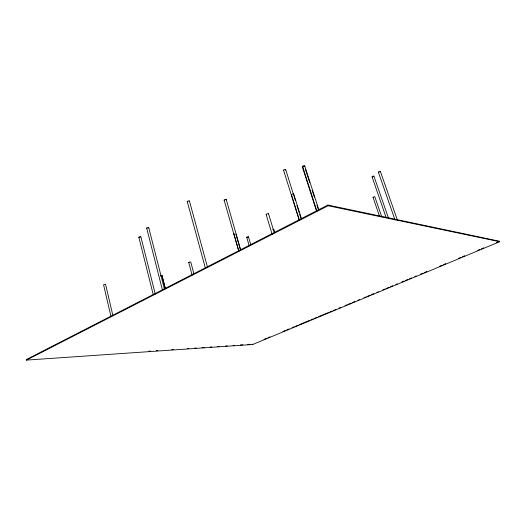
<?xml version="1.0" encoding="UTF-8"?>
<svg xmlns="http://www.w3.org/2000/svg" width="526" height="526" viewBox="0 0 526 526"><rect width="100%" height="100%" fill="white"/><g stroke="black" fill="none" stroke-linecap="round" stroke-linejoin="round"><path stroke-width="0.79" d="M379.647 216.64L373.026 197.342L373.979 196.744L374.814 196.731L381.712 216.771M233.886 233.86L238.863 251.237M165.302 288.419L162.074 275.815L161.765 276.143M249.212 245.879L246.714 237.298L247.095 236.937L248.456 236.779L250.731 244.583M248.463 236.805L248.009 237.173M110.999 316.599L103.583 284.776L104.391 284.303L105.575 284.31L112.827 315.311M192.095 275.091L188.742 262.513L189.281 262.093L190.747 261.981L193.897 273.763M274.736 232.407L273.783 229.264L273.513 229.592M373.736 176.486C374.354 175.618 371.981 176.309 372.066 176.854L385.999 217.172M161.752 275.473L160.673 275.361M327.895 205.041L26.3 359.567L26.405 360.106L252.769 344.484L499.7 241.71L499.522 241.25L327.895 205.041L328.119 205.745L499.7 241.71M26.405 360.106L328.119 205.745M264.019 339.369L266.287 338.422M267.806 337.791L270.075 336.844M282.949 331.485L285.224 330.538M286.736 329.907L289.004 328.96M292.035 327.698L294.31 326.751M295.822 326.12L298.091 325.173M299.61 324.542L309.452 320.439M310.965 319.808L313.24 318.861M314.752 318.23L317.027 317.283M318.539 316.659L328.382 312.556M329.901 311.925L332.169 310.978M333.688 310.347L335.956 309.4M338.987 308.137L340.5 307.506M345.043 305.613L347.318 304.666M348.83 304.035L351.105 303.088M352.617 302.457L354.886 301.51M357.917 300.247L359.429 299.616M363.972 297.723L366.247 296.782M367.759 296.151L370.034 295.204M371.547 294.573L373.822 293.626M376.846 292.364L378.365 291.733M382.908 289.839L385.177 288.892M386.695 288.261L388.964 287.314M390.476 286.683L392.751 285.736M395.782 284.474L397.294 283.843M401.838 281.949L404.113 281.002M405.625 280.371L407.893 279.424M409.412 278.793L411.68 277.853M414.712 276.591L416.224 275.959M420.767 274.066L423.042 273.119M424.554 272.488L426.829 271.541M439.703 266.176L441.971 265.229M443.49 264.598L445.759 263.651M458.633 258.292L460.907 257.345M462.42 256.714L464.688 255.767M477.562 250.402L479.837 249.455M481.349 248.824L483.624 247.877M496.498 242.512L499.522 241.25M160.693 275.959L162.093 275.861M272.764 229.316L273.796 229.316M247.496 237.338L246.714 237.298M373.684 197.401L373.033 197.368M372.658 176.927L372.079 176.881M148.878 351.19L150.508 351.079M156.229 350.691L157.866 350.579M171.759 349.632L173.389 349.52M187.282 348.567L188.919 348.455M194.64 348.067L196.27 347.956M201.991 347.561L204.443 347.397M210.163 347.009L211.8 346.897M217.521 346.502L219.151 346.391M225.693 345.944L227.324 345.832M233.044 345.444L234.681 345.332M240.402 344.938L242.854 344.773M247.753 344.438L250.205 344.274M234.28 233.991L233.932 233.932M189.084 262.632L188.742 262.513M161.876 275.256L165.348 288.794M373.92 176.138L388.451 218.04M380.397 171.463L397.367 220.006M378.378 172.206L395.033 219.967M304.784 166.052L318.815 209.723M305.422 169.234L309.676 182.483M312.181 190.274L314.43 197.283M316.935 205.081L318.184 208.973M302.687 166.762L316.922 211.209M302.332 166.827L316.553 211.235M293.718 194.081L301.477 218.836M285.684 169.563L295.487 200.833M296.96 205.528L299.162 212.563M299.656 214.128L300.879 218.04M291.476 194.83L299.458 220.355M283.586 170.273L299.228 220.309M268.569 213.826L274.348 232.985M266.176 214.536L272.172 234.465M226.233 199.538L240.652 249.732M235.885 234.149L240.415 249.916M224.142 200.163L238.745 251.152M252.658 344.103L252.769 344.484M189.432 201.064L207.408 266.846M187.269 201.622L205.41 268.234M148.733 227.633L164.316 288.715M146.688 228.126L162.442 290.063M140.876 236.825L155.288 294.159M138.864 237.279L153.244 294.652M283.777 170.398A1.111 0.401 -17.8 0 1 283.981 169.766A1.111 0.401 -17.8 0 1 285.447 169.425A1.111 0.401 -17.8 0 1 285.335 170.036M147.01 228.31A1.052 0.355 -13.5 0 1 146.984 227.797A1.052 0.355 -13.5 0 1 148.457 227.488A1.052 0.355 -13.5 0 1 148.391 228.021M139.607 237.436A1.032 0.335 -13.4 0 1 138.93 237.127A1.032 0.335 -13.4 0 1 140.324 236.647A1.032 0.335 -13.4 0 1 140.718 237.055M302.713 166.985A1.105 0.394 -18.4 0 1 302.562 166.446A1.105 0.394 -18.4 0 1 304.041 165.96A1.105 0.394 -18.4 0 1 304.192 166.499M266.426 214.687A1.243 0.394 -16.8 0 1 267.123 213.852A1.243 0.394 -16.8 0 1 268.536 213.957M303.239 166.913A1.111 0.394 -18.4 0 1 302.851 166.433A1.111 0.394 -18.4 0 1 304.403 165.894A1.111 0.394 -18.4 0 1 304.488 166.486M187.506 201.793A1.118 0.401 -14.7 0 1 187.65 201.188A1.118 0.401 -14.7 0 1 189.163 200.886A1.118 0.401 -14.7 0 1 189.104 201.471M379.009 172.291A1.078 0.342 -20 0 1 378.523 171.93A1.078 0.342 -20 0 1 380.061 171.351A1.078 0.342 -20 0 1 380.035 171.903M224.326 200.294A1.091 0.381 -15.8 0 1 224.517 199.709A1.091 0.381 -15.8 0 1 225.963 199.393A1.091 0.381 -15.8 0 1 225.943 199.939M291.68 194.949A1.183 0.388 -17.7 0 1 291.798 194.39A1.183 0.388 -17.7 0 1 293.265 193.943A1.183 0.388 -17.7 0 1 293.607 194.357"/></g></svg>
